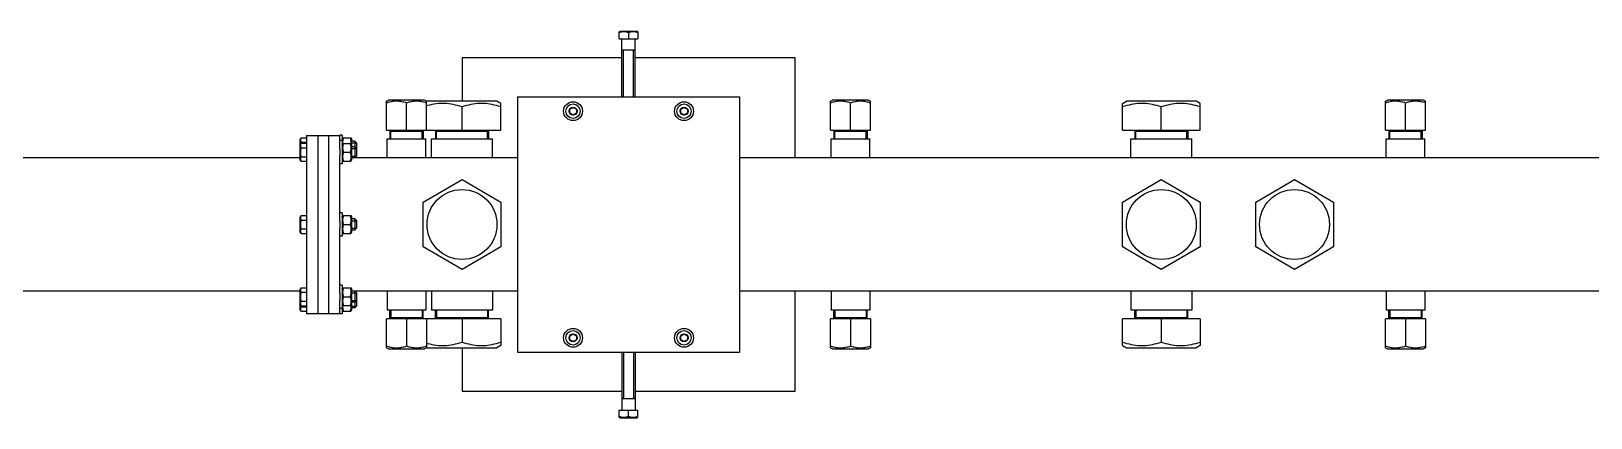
# Model space of a CAD drawing. Header units: millimetres. Extents: x 0 to 1189, y 0 to 841.
# Drawn here: x 140.5 to 281, y 466 to 500.8 of the extents above; entities that cross this region are included whole.
import ezdxf

# ---------------------------------------------------------------- set-up
doc = ezdxf.new("R2010")
doc.units = ezdxf.units.MM
doc.header["$LTSCALE"] = 65.395
doc.layers.get('0').update_dxf_attribs({"linetype": 'CONTINUOUS'})
doc.layers.add('ALL_AXIS', color=7, linetype='CONTINUOUS')
doc.layers.add('ALL_CHAMFER', color=7, linetype='CONTINUOUS')

msp = doc.modelspace()

# ---------------------------------------------------------------- linework, layer by layer
at = {"color": 7, "linetype": 'CONTINUOUS'}
for p, q in [((193.4681797, 500.1002227), (193.4681797, 500.7511293)), ((194.3181797, 500.675229), (194.3181797, 500.1002227)), ((195.1681797, 500.7511293), (195.1681797, 500.1002227)), ((193.4681797, 500.1002227), (195.1681797, 500.1002227)), ((194.9181797, 499.1002227), (193.7181797, 499.1002227)), ((179.3181797, 498.4002227), (179.3181797, 494.5002227)), ((193.7181797, 498.4002227), (179.3181797, 498.4002227)), ((209.3181797, 498.4002227), (194.9181797, 498.4002227)), ((209.3181797, 489.4002227), (209.3181797, 498.4002227)), ((184.3181797, 494.9002227), (184.3181797, 471.9002227)), ((184.3181797, 494.9002227), (204.3181797, 494.9002227)), ((204.3181797, 494.9002227), (204.3181797, 471.9002227)), ((189.0181797, 493.7734278), (189.3181797, 493.9466328)), ((189.0181797, 493.4270176), (189.0181797, 493.7734278)), ((189.3181797, 493.2538125), (189.0181797, 493.4270176)), ((189.3181797, 493.9466328), (189.6181797, 493.7734278)), ((189.6181797, 493.4270176), (189.3181797, 493.2538125)), ((189.6181797, 493.7734278), (189.6181797, 493.4270176)), ((199.0181797, 493.7734278), (199.3181797, 493.9466328)), ((199.0181797, 493.4270176), (199.0181797, 493.7734278)), ((199.3181797, 493.2538125), (199.0181797, 493.4270176)), ((199.3181797, 493.9466328), (199.6181797, 493.7734278)), ((199.6181797, 493.4270176), (199.3181797, 493.2538125)), ((199.6181797, 493.7734278), (199.6181797, 493.4270176)), ((172.5181797, 491.9002227), (182.8181797, 491.9002227)), ((175.8181797, 491.8002227), (172.8181797, 491.8002227)), ((181.7181797, 491.8002227), (176.9181797, 491.8002227)), ((212.5181797, 491.9002227), (216.1181797, 491.9002227)), ((215.8181797, 491.8002227), (212.8181797, 491.8002227)), ((238.8181797, 491.9002227), (245.8181797, 491.9002227)), ((244.7181797, 491.8002227), (239.9181797, 491.8002227)), ((262.5181797, 491.9002227), (266.1181797, 491.9002227)), ((265.8181797, 491.8002227), (262.8181797, 491.8002227)), ((164.8211157, 491.2085131), (164.7181797, 491.0302227)), ((164.8211157, 490.7085131), (164.7181797, 490.5302227)), ((164.8211157, 491.2085131), (165.3181797, 491.2085131)), ((164.8211157, 490.8043679), (165.3181797, 490.8043679)), ((164.8211157, 490.7085131), (165.3181797, 490.7085131)), ((165.3181797, 491.4002227), (165.3181797, 475.4002227)), ((165.3181797, 491.4002227), (168.3181797, 491.4002227)), ((166.3181797, 491.4002227), (166.3181797, 475.4002227)), ((167.3181797, 475.4002227), (167.3181797, 491.4002227)), ((168.3181797, 490.2200588), (168.3181797, 491.4002227)), ((168.5181797, 491.1202227), (168.5643677, 491.2002227)), ((168.5181797, 490.6202227), (168.5643677, 490.7002227)), ((168.5643677, 491.2002227), (169.3119916, 491.2002227)), ((168.5643677, 490.7002227), (169.3119916, 490.7002227)), ((168.5689768, 490.702102), (168.5691308, 490.7007759)), ((169.3119875, 491.2002299), (169.3581797, 491.1202227)), ((169.3119875, 490.7002299), (169.3581797, 490.6202227)), ((169.3581797, 491.1202171), (169.3581797, 489.1802282)), ((169.8181797, 490.7402227), (169.8181797, 489.5602227)), ((164.7181797, 489.4002227), (69.3181797, 489.4002227)), ((164.8211157, 489.0919323), (164.7181797, 489.2702227)), ((164.8211157, 490.3043679), (165.3181797, 490.3043679)), ((164.8211157, 489.4960775), (165.3181797, 489.4960775)), ((164.8211157, 489.0919323), (165.3181797, 489.0919323)), ((168.3181797, 483.7200588), (168.3181797, 489.5803865)), ((168.5181797, 489.1802227), (168.5643677, 489.1002227)), ((168.5643677, 489.1002227), (169.3119916, 489.1002227)), ((168.6358208, 489.9002227), (169.2405385, 489.9002227)), ((169.3119875, 489.1002155), (169.3581797, 489.1802227)), ((184.3181797, 489.4002227), (169.6581797, 489.4002227)), ((314.7181797, 489.4002227), (204.3181797, 489.4002227)), ((164.8211157, 484.2085131), (164.7181797, 484.0302227)), ((164.8211157, 484.2085131), (165.3181797, 484.2085131)), ((164.8211157, 483.8043679), (165.3181797, 483.8043679)), ((168.5181797, 484.1202227), (168.5643677, 484.2002227)), ((168.5643677, 484.2002227), (169.3119916, 484.2002227)), ((168.6358208, 483.4002227), (169.2405385, 483.4002227)), ((169.3119875, 484.2002299), (169.3581797, 484.1202227)), ((169.3581797, 484.1202171), (169.3581797, 482.6802282)), ((169.8181797, 483.7402227), (169.8181797, 483.0602227)), ((164.8211157, 482.5919323), (164.7181797, 482.7702227)), ((164.8211157, 482.9960775), (165.3181797, 482.9960775)), ((164.8211157, 482.5919323), (165.3181797, 482.5919323)), ((168.3181797, 477.2200588), (168.3181797, 483.0803865)), ((168.5181797, 482.6802227), (168.5643677, 482.6002227)), ((168.5643677, 482.6002227), (169.3119916, 482.6002227)), ((169.3119875, 482.6002155), (169.3581797, 482.6802227)), ((164.7181797, 477.4002227), (69.3181797, 477.4002227)), ((164.8211157, 477.7085131), (164.7181797, 477.5302227)), ((164.8211157, 477.7085131), (165.3181797, 477.7085131)), ((164.8211157, 477.3043679), (165.3181797, 477.3043679)), ((164.8211157, 476.4960775), (165.3181797, 476.4960775)), ((168.3181797, 475.4002227), (168.3181797, 476.5803865)), ((168.5181797, 477.6202227), (168.5643677, 477.7002227)), ((168.5643677, 477.7002227), (169.3119916, 477.7002227)), ((168.6358208, 476.9002227), (169.2405385, 476.9002227)), ((169.3119875, 477.7002299), (169.3581797, 477.6202227)), ((169.3581797, 477.6202171), (169.3581797, 475.6802282)), ((184.3181797, 477.4002227), (169.6581797, 477.4002227)), ((169.8181797, 477.2402227), (169.8181797, 476.0602227)), ((314.7181797, 477.4002227), (204.3181797, 477.4002227)), ((209.3181797, 468.4002227), (209.3181797, 477.4002227)), ((164.8211157, 476.0919323), (164.7181797, 476.2702227)), ((164.8211157, 475.5919323), (164.7181797, 475.7702227)), ((164.8211157, 476.0919323), (165.3181797, 476.0919323)), ((164.8211157, 475.9960775), (165.3181797, 475.9960775)), ((164.8211157, 475.5919323), (165.3181797, 475.5919323)), ((165.3181797, 475.4002227), (168.3181797, 475.4002227)), ((168.5181797, 476.1802227), (168.5643677, 476.1002227)), ((168.5181797, 475.6802227), (168.5643677, 475.6002227)), ((168.5643677, 476.1002227), (169.3119916, 476.1002227)), ((168.5643677, 475.6002227), (169.3119916, 475.6002227)), ((168.569134, 476.0996698), (168.5689631, 476.098197)), ((169.3119875, 476.1002155), (169.3581797, 476.1802227)), ((169.3119875, 475.6002155), (169.3581797, 475.6802227)), ((175.8181797, 475.0002227), (172.8181797, 475.0002227)), ((176.9181797, 475.0002227), (181.7181797, 475.0002227)), ((215.8181797, 475.0002227), (212.8181797, 475.0002227)), ((239.9181797, 475.0002227), (244.7181797, 475.0002227)), ((265.8181797, 475.0002227), (262.8181797, 475.0002227)), ((182.8181797, 474.9002227), (172.5181797, 474.9002227)), ((189.0181797, 473.3734278), (189.3181797, 473.5466328)), ((189.3181797, 473.5466328), (189.6181797, 473.3734278)), ((199.0181797, 473.3734278), (199.3181797, 473.5466328)), ((199.3181797, 473.5466328), (199.6181797, 473.3734278)), ((216.1181797, 474.9002227), (212.5181797, 474.9002227)), ((245.8181797, 474.9002227), (238.8181797, 474.9002227)), ((266.1181797, 474.9002227), (262.5181797, 474.9002227)), ((179.3181797, 472.3002227), (179.3181797, 468.4002227)), ((189.0181797, 473.0270176), (189.0181797, 473.3734278)), ((189.3181797, 472.8538125), (189.0181797, 473.0270176)), ((189.6181797, 473.0270176), (189.3181797, 472.8538125)), ((189.6181797, 473.3734278), (189.6181797, 473.0270176)), ((199.0181797, 473.0270176), (199.0181797, 473.3734278)), ((199.3181797, 472.8538125), (199.0181797, 473.0270176)), ((199.6181797, 473.0270176), (199.3181797, 472.8538125)), ((199.6181797, 473.3734278), (199.6181797, 473.0270176)), ((184.3181797, 471.9002227), (204.3181797, 471.9002227)), ((179.3181797, 468.4002227), (193.7181797, 468.4002227)), ((194.9181797, 468.4002227), (209.3181797, 468.4002227)), ((193.4681797, 466.049316), (193.4681797, 466.7002227)), ((193.4681797, 466.7002227), (195.1681797, 466.7002227)), ((194.9181797, 467.7002227), (193.7181797, 467.7002227)), ((194.3181797, 466.1252164), (194.3181797, 466.7002227)), ((195.1681797, 466.049316), (195.1681797, 466.7002227))]:
    msp.add_line(p, q, dxfattribs=at)
at = {"color": 2, "linetype": 'CONTINUOUS'}
for p, q in [((193.8781797, 494.9002227), (193.8781797, 499.1002227)), ((194.7581797, 494.9002227), (194.7581797, 499.1002227)), ((172.9181797, 491.1002227), (172.9181797, 491.8002227)), ((175.7181797, 491.1002227), (175.7181797, 491.8002227)), ((177.0181797, 491.1002227), (177.0181797, 491.8002227)), ((181.6181797, 491.1002227), (181.6181797, 491.8002227)), ((212.9181797, 491.1002227), (212.9181797, 491.8002227)), ((215.7181797, 491.1002227), (215.7181797, 491.8002227)), ((240.0181797, 491.1002227), (240.0181797, 491.8002227)), ((244.6181797, 491.1002227), (244.6181797, 491.8002227)), ((262.9181797, 491.1002227), (262.9181797, 491.8002227)), ((265.7181797, 491.1002227), (265.7181797, 491.8002227)), ((169.3581797, 490.7402227), (169.8181797, 490.7402227)), ((169.3581797, 490.2402227), (169.8181797, 490.2402227)), ((169.3581797, 489.5602227), (169.8181797, 489.5602227)), ((169.3581797, 483.7402227), (169.8181797, 483.7402227)), ((169.3581797, 483.0602227), (169.8181797, 483.0602227)), ((169.3581797, 477.2402227), (169.8181797, 477.2402227)), ((169.3581797, 476.5602227), (169.8181797, 476.5602227)), ((169.3581797, 476.0602227), (169.8181797, 476.0602227)), ((172.9181797, 475.7002227), (172.9181797, 475.0002227)), ((175.7181797, 475.7002227), (175.7181797, 475.0002227)), ((177.0181797, 475.7002227), (177.0181797, 475.0002227)), ((181.6181797, 475.7002227), (181.6181797, 475.0002227)), ((212.9181797, 475.7002227), (212.9181797, 475.0002227)), ((215.7181797, 475.7002227), (215.7181797, 475.0002227)), ((240.0181797, 475.7002227), (240.0181797, 475.0002227)), ((244.6181797, 475.7002227), (244.6181797, 475.0002227)), ((262.9181797, 475.7002227), (262.9181797, 475.0002227)), ((265.7181797, 475.7002227), (265.7181797, 475.0002227)), ((193.8781797, 471.9002227), (193.8781797, 467.7002227)), ((194.7581797, 471.9002227), (194.7581797, 467.7002227))]:
    msp.add_line(p, q, dxfattribs=at)
at = {"color": 7, "linetype": 'CONTINUOUS'}
for points in [[(194.3181797, 500.675229), (194.2548137, 500.6951677), (194.1926651, 500.7120879), (194.1319435, 500.7259924), (194.0720198, 500.7368725), (194.0123442, 500.7447517), (193.9528872, 500.7495362), (193.8934363, 500.7511294), (193.8339902, 500.749564), (193.7745569, 500.7448107), (193.7148961, 500.73696), (193.6549688, 500.7261082), (193.5941783, 500.7122094), (193.5318391, 500.6952479), (193.4681797, 500.675229)], [(195.1681797, 500.675229), (195.1048227, 500.695165), (195.0426834, 500.7120833), (194.9819834, 500.725986), (194.9220577, 500.7368666), (194.8623174, 500.7447541), (194.8027554, 500.7495433), (194.743162, 500.7511279), (194.6835571, 500.7495408), (194.6239581, 500.7447446), (194.5641632, 500.7368448), (194.5041449, 500.7259347), (194.4433985, 500.7120136), (194.3813458, 500.6951154), (194.3181797, 500.675229)], [(164.8211157, 491.2085131), (164.8065954, 491.1820544), (164.7939925, 491.1561031), (164.7833146, 491.1307405), (164.7745393, 491.1057224), (164.7676249, 491.0808415), (164.7626368, 491.0560687), (164.7596213, 491.0313013), (164.7585942, 491.0065526), (164.7596023, 490.9818084), (164.7625986, 490.9570484), (164.7675658, 490.932284), (164.7744611, 490.9074068), (164.783216, 490.8823912), (164.793891, 490.8570016), (164.806529, 490.8309633), (164.8211157, 490.8043679)], [(164.8211157, 490.7085131), (164.8065954, 490.6820544), (164.7939925, 490.6561031), (164.7833146, 490.6307405), (164.7745393, 490.6057224), (164.7676249, 490.5808415), (164.7626368, 490.5560687), (164.7596213, 490.5313013), (164.7585942, 490.5065526), (164.7596023, 490.4818084), (164.7625986, 490.4570484), (164.7675658, 490.432284), (164.7744611, 490.4074068), (164.783216, 490.3823912), (164.793891, 490.3570016), (164.806529, 490.3309633), (164.8211157, 490.3043679)], [(164.8211157, 490.8043679), (164.8046263, 490.7438053), (164.790663, 490.6845607), (164.7819791, 490.6407265)], [(168.6358208, 491.2002227), (168.6191736, 491.1476578), (168.6047446, 491.0961787), (168.5925493, 491.0459681), (168.5825412, 490.9964779), (168.5746517, 490.9472343), (168.5689631, 490.898197), (168.5655287, 490.8491566), (168.5643677, 490.8001458), (168.5655358, 490.7511369), (168.5689768, 490.702102)], [(168.6358208, 490.7002227), (168.6191736, 490.6476578), (168.6047446, 490.5961787), (168.5925493, 490.5459681), (168.5825412, 490.4964779), (168.5746517, 490.4472343), (168.5689631, 490.398197), (168.5655287, 490.3491566), (168.5643677, 490.3001458), (168.5655358, 490.2511369), (168.5689768, 490.202102), (168.574671, 490.1530723), (168.5825639, 490.1038429), (168.5925708, 490.0543794), (168.6047618, 490.0042011), (168.6191836, 489.952754), (168.6358208, 489.9002227)], [(169.2405385, 491.2002227), (169.2540107, 491.1581262), (169.2660632, 491.116777), (169.2766839, 491.0762725), (169.2859091, 491.0363208), (169.293782, 490.9966907), (169.3002698, 490.9572976), (169.3053652, 490.9179846), (169.3090352, 490.8787378), (169.3112458, 490.839486), (169.3119916, 490.8002439), (169.3112475, 490.7610049), (169.3090392, 490.7217611), (169.3070694, 490.7006827)], [(169.2405385, 490.7002227), (169.2540107, 490.6581262), (169.2660632, 490.616777), (169.2766839, 490.5762725), (169.2859091, 490.5363208), (169.293782, 490.4966907), (169.3002698, 490.4572976), (169.3053652, 490.4179846), (169.3090352, 490.3787378), (169.3112458, 490.339486), (169.3119916, 490.3002439), (169.3112475, 490.2610049), (169.3090392, 490.2217611), (169.3053727, 490.1825269), (169.3002818, 490.1432288), (169.2937992, 490.1038497), (169.2859327, 490.0642346), (169.2767191, 490.0243114), (169.2661034, 489.9838136), (169.2540379, 489.9424144), (169.2405385, 489.9002227)], [(164.8211157, 489.4960775), (164.8065467, 489.4695174), (164.7939197, 489.443507), (164.7832483, 489.4181383), (164.7744916, 489.3931354), (164.7675898, 489.3682607), (164.762614, 489.3434925), (164.7596097, 489.3187263), (164.7585942, 489.2939734), (164.7596156, 489.2692147), (164.7626271, 489.2444363), (164.767613, 489.2196529), (164.7745279, 489.1947593), (164.7833092, 489.1697206), (164.7939933, 489.1443406), (164.8065974, 489.1183852), (164.8211157, 489.0919323)], [(164.8211157, 490.3043679), (164.8046263, 490.2438053), (164.790663, 490.1845607), (164.7792356, 490.1268785), (164.7703148, 490.0700256), (164.7638436, 490.0133451), (164.7599146, 489.9568531), (164.7586103, 489.9003409), (164.7599037, 489.8438263), (164.7638221, 489.7873298), (164.7702857, 489.7306338), (164.7792046, 489.6737431), (164.7906358, 489.6160099), (164.8046096, 489.5567072), (164.8211157, 489.4960775)], [(168.6358208, 489.9002227), (168.6191736, 489.8476578), (168.6047446, 489.7961787), (168.5925493, 489.7459681), (168.5825412, 489.6964779), (168.5746517, 489.6472343), (168.5689631, 489.598197), (168.5655287, 489.5491566), (168.5643677, 489.5001458), (168.5655358, 489.4511369), (168.5689768, 489.402102), (168.574671, 489.3530723), (168.5825639, 489.3038429), (168.5925708, 489.2543794), (168.6047618, 489.2042011), (168.6191836, 489.152754), (168.6358208, 489.1002227)], [(169.2405385, 489.9002227), (169.2554423, 489.8534309), (169.2685871, 489.8075557), (169.2799567, 489.7627361), (169.2895997, 489.7185546), (169.2975785, 489.6746618), (169.303836, 489.6309926), (169.3083479, 489.5873633), (169.3110798, 489.5437791), (169.3119838, 489.5001783), (169.3110761, 489.456578), (169.3083406, 489.4129948), (169.3038256, 489.3693686), (169.2975658, 489.3257061), (169.2895864, 489.281824), (169.279945, 489.2376591), (169.2685785, 489.1928579), (169.2554375, 489.146999), (169.2405385, 489.1002227)], [(164.8211157, 484.2085131), (164.8065954, 484.1820544), (164.7939925, 484.1561031), (164.7833146, 484.1307405), (164.7745393, 484.1057224), (164.7676249, 484.0808415), (164.7626368, 484.0560687), (164.7596213, 484.0313013), (164.7585942, 484.0065526), (164.7596023, 483.9818084), (164.7625986, 483.9570484), (164.7675658, 483.932284), (164.7744611, 483.9074068), (164.783216, 483.8823912), (164.793891, 483.8570016), (164.806529, 483.8309633), (164.8211157, 483.8043679)], [(164.8211157, 483.8043679), (164.8046263, 483.7438053), (164.790663, 483.6845607), (164.7792356, 483.6268785), (164.7703148, 483.5700256), (164.7638436, 483.5133451), (164.7599146, 483.4568531), (164.7586103, 483.4003409), (164.7599037, 483.3438263), (164.7638221, 483.2873298), (164.7702857, 483.2306338), (164.7792046, 483.1737431), (164.7906358, 483.1160099), (164.8046096, 483.0567072), (164.8211157, 482.9960775)], [(168.6358208, 484.2002227), (168.6191736, 484.1476578), (168.6047446, 484.0961787), (168.5925493, 484.0459681), (168.5825412, 483.9964779), (168.5746517, 483.9472343), (168.5689631, 483.898197), (168.5655287, 483.8491566), (168.5643677, 483.8001458), (168.5655358, 483.7511369), (168.5689768, 483.702102), (168.574671, 483.6530723), (168.5825639, 483.6038429), (168.5925708, 483.5543794), (168.6047618, 483.5042011), (168.6191836, 483.452754), (168.6358208, 483.4002227)], [(168.6358208, 483.4002227), (168.6191736, 483.3476578), (168.6047446, 483.2961787), (168.5925493, 483.2459681), (168.5825412, 483.1964779), (168.5746517, 483.1472343), (168.5689631, 483.098197), (168.5655287, 483.0491566), (168.5643677, 483.0001458), (168.5655358, 482.9511369), (168.5689768, 482.902102), (168.574671, 482.8530723), (168.5825639, 482.8038429), (168.5925708, 482.7543794), (168.6047618, 482.7042011), (168.6191836, 482.652754), (168.6358208, 482.6002227)], [(169.2405385, 484.2002227), (169.2540107, 484.1581262), (169.2660632, 484.116777), (169.2766839, 484.0762725), (169.2859091, 484.0363208), (169.293782, 483.9966907), (169.3002698, 483.9572976), (169.3053652, 483.9179846), (169.3090352, 483.8787378), (169.3112458, 483.839486), (169.3119916, 483.8002439), (169.3112475, 483.7610049), (169.3090392, 483.7217611), (169.3053727, 483.6825269), (169.3002818, 483.6432288), (169.2937992, 483.6038497), (169.2859327, 483.5642346), (169.2767191, 483.5243114), (169.2661034, 483.4838136), (169.2540379, 483.4424144), (169.2405385, 483.4002227)], [(169.2405385, 483.4002227), (169.2554423, 483.3534309), (169.2685871, 483.3075557), (169.2799567, 483.2627361), (169.2895997, 483.2185546), (169.2975785, 483.1746618), (169.303836, 483.1309926), (169.3083479, 483.0873633), (169.3110798, 483.0437791), (169.3119838, 483.0001783), (169.3110761, 482.956578), (169.3083406, 482.9129948), (169.3038256, 482.8693686), (169.2975658, 482.8257061), (169.2895864, 482.781824), (169.279945, 482.7376591), (169.2685785, 482.6928579), (169.2554375, 482.646999), (169.2405385, 482.6002227)], [(164.8211157, 482.9960775), (164.8065467, 482.9695174), (164.7939197, 482.943507), (164.7832483, 482.9181383), (164.7744916, 482.8931354), (164.7675898, 482.8682607), (164.762614, 482.8434925), (164.7596097, 482.8187263), (164.7585942, 482.7939734), (164.7596156, 482.7692147), (164.7626271, 482.7444363), (164.767613, 482.7196529), (164.7745279, 482.6947593), (164.7833092, 482.6697206), (164.7939933, 482.6443406), (164.8065974, 482.6183852), (164.8211157, 482.5919323)], [(164.8211157, 477.7085131), (164.8065954, 477.6820544), (164.7939925, 477.6561031), (164.7833146, 477.6307405), (164.7745393, 477.6057224), (164.7676249, 477.5808415), (164.7626368, 477.5560687), (164.7596213, 477.5313013), (164.7585942, 477.5065526), (164.7596023, 477.4818084), (164.7625986, 477.4570484), (164.7675658, 477.432284), (164.7744611, 477.4074068), (164.783216, 477.3823912), (164.793891, 477.3570016), (164.806529, 477.3309633), (164.8211157, 477.3043679)], [(164.8211157, 476.4960775), (164.8065467, 476.4695174), (164.7939197, 476.443507), (164.7832483, 476.4181383), (164.7744916, 476.3931354), (164.7675898, 476.3682607), (164.762614, 476.3434925), (164.7596097, 476.3187263), (164.7585942, 476.2939734), (164.7596156, 476.2692147), (164.7626271, 476.2444363), (164.767613, 476.2196529), (164.7745279, 476.1947593), (164.7833092, 476.1697206), (164.7939933, 476.1443406), (164.8065974, 476.1183852), (164.8211157, 476.0919323)], [(164.8211157, 477.3043679), (164.8046263, 477.2438053), (164.790663, 477.1845607), (164.7792356, 477.1268785), (164.7703148, 477.0700256), (164.7638436, 477.0133451), (164.7599146, 476.9568531), (164.7586103, 476.9003409), (164.7599037, 476.8438263), (164.7638221, 476.7873298), (164.7702857, 476.7306338), (164.7792046, 476.6737431), (164.7906358, 476.6160099), (164.8046096, 476.5567072), (164.8211157, 476.4960775)], [(168.6358208, 477.7002227), (168.6191736, 477.6476578), (168.6047446, 477.5961787), (168.5925493, 477.5459681), (168.5825412, 477.4964779), (168.5746517, 477.4472343), (168.5689631, 477.398197), (168.5655287, 477.3491566), (168.5643677, 477.3001458), (168.5655358, 477.2511369), (168.5689768, 477.202102), (168.574671, 477.1530723), (168.5825639, 477.1038429), (168.5925708, 477.0543794), (168.6047618, 477.0042011), (168.6191836, 476.952754), (168.6358208, 476.9002227)], [(168.6358208, 476.9002227), (168.6191736, 476.8476578), (168.6047446, 476.7961787), (168.5925493, 476.7459681), (168.5825412, 476.6964779), (168.5746517, 476.6472343), (168.5689631, 476.598197), (168.5655287, 476.5491566), (168.5643677, 476.5001458), (168.5655358, 476.4511369), (168.5689768, 476.402102), (168.574671, 476.3530723), (168.5825639, 476.3038429), (168.5925708, 476.2543794), (168.6047618, 476.2042011), (168.6191836, 476.152754), (168.6358208, 476.1002227)], [(169.2405385, 477.7002227), (169.2540107, 477.6581262), (169.2660632, 477.616777), (169.2766839, 477.5762725), (169.2859091, 477.5363208), (169.293782, 477.4966907), (169.3002698, 477.4572976), (169.3053652, 477.4179846), (169.3090352, 477.3787378), (169.3112458, 477.339486), (169.3119916, 477.3002439), (169.3112475, 477.2610049), (169.3090392, 477.2217611), (169.3053727, 477.1825269), (169.3002818, 477.1432288), (169.2937992, 477.1038497), (169.2859327, 477.0642346), (169.2767191, 477.0243114), (169.2661034, 476.9838136), (169.2540379, 476.9424144), (169.2405385, 476.9002227)], [(169.2405385, 476.9002227), (169.2554423, 476.8534309), (169.2685871, 476.8075557), (169.2799567, 476.7627361), (169.2895997, 476.7185546), (169.2975785, 476.6746618), (169.303836, 476.6309926), (169.3083479, 476.5873633), (169.3110798, 476.5437791), (169.3119838, 476.5001783), (169.3110761, 476.456578), (169.3083406, 476.4129948), (169.3038256, 476.3693686), (169.2975658, 476.3257061), (169.2895864, 476.281824), (169.279945, 476.2376591), (169.2685785, 476.1928579), (169.2554375, 476.146999), (169.2405385, 476.1002227)], [(164.8211157, 475.9960775), (164.8065467, 475.9695174), (164.7939197, 475.943507), (164.7832483, 475.9181383), (164.7744916, 475.8931354), (164.7675898, 475.8682607), (164.762614, 475.8434925), (164.7596097, 475.8187263), (164.7585942, 475.7939734), (164.7596156, 475.7692147), (164.7626271, 475.7444363), (164.767613, 475.7196529), (164.7745279, 475.6947593), (164.7833092, 475.6697206), (164.7939933, 475.6443406), (164.8065974, 475.6183852), (164.8211157, 475.5919323)], [(164.7819827, 476.1597126), (164.7906358, 476.1160099), (164.8046096, 476.0567072), (164.8211157, 475.9960775)], [(168.5689631, 476.098197), (168.5655287, 476.0491566), (168.5643677, 476.0001458), (168.5655358, 475.9511369), (168.5689768, 475.902102), (168.574671, 475.8530723), (168.5825639, 475.8038429), (168.5925708, 475.7543794), (168.6047618, 475.7042011), (168.6191836, 475.652754), (168.6358208, 475.6002227)], [(169.3070714, 476.0997071), (169.3083479, 476.0873633), (169.3110798, 476.0437791), (169.3119838, 476.0001783), (169.3110761, 475.956578), (169.3083406, 475.9129948), (169.3038256, 475.8693686), (169.2975658, 475.8257061), (169.2895864, 475.781824), (169.279945, 475.7376591), (169.2685785, 475.6928579), (169.2554375, 475.646999), (169.2405385, 475.6002227)], [(193.4681797, 466.1252164), (193.5315366, 466.1052803), (193.593676, 466.088362), (193.6543759, 466.0744593), (193.7143017, 466.0635788), (193.774042, 466.0556913), (193.8336039, 466.050902), (193.8931973, 466.0493175), (193.9528022, 466.0509045), (194.0124013, 466.0557008), (194.0721961, 466.0636006), (194.1322144, 466.0745107), (194.1929609, 466.0884318), (194.2550135, 466.1053299), (194.3181797, 466.1252164)], [(194.3181797, 466.1252164), (194.3815456, 466.1052776), (194.4436943, 466.0883574), (194.5044158, 466.0744529), (194.5643396, 466.0635728), (194.6240151, 466.0556937), (194.6834721, 466.0509091), (194.742923, 466.049316), (194.8023691, 466.0508813), (194.8618024, 466.0556347), (194.9214632, 466.0634854), (194.9813906, 466.0743371), (195.042181, 466.0882359), (195.1045202, 466.1051974), (195.1681797, 466.1252164)]]:
    msp.add_lwpolyline(points, dxfattribs=at)
for centre in [(189.3181797, 493.6002227), (199.3181797, 493.6002227), (189.3181797, 473.2002227), (199.3181797, 473.2002227)]:
    msp.add_circle(centre, 0.36, dxfattribs=at)
at = {"layer": 'ALL_AXIS', "color": 7, "linetype": 'CONTINUOUS'}
for p, q in [((193.4654135, 500.7495509), (193.5531797, 500.8002227)), ((193.5531797, 500.8002227), (195.0831797, 500.8002227)), ((195.1709458, 500.7495509), (195.0831797, 500.8002227)), ((193.7181797, 494.9002227), (193.7181797, 500.1002227)), ((194.9181797, 494.9002227), (194.9181797, 500.1002227)), ((172.5181797, 494.4962996), (172.6981797, 494.6002227)), ((175.9381797, 494.6002227), (172.6981797, 494.6002227)), ((176.1181797, 494.4962996), (175.9381797, 494.6002227)), ((212.5181797, 494.4962996), (212.6981797, 494.6002227)), ((215.9381797, 494.6002227), (212.6981797, 494.6002227)), ((216.1181797, 494.4962996), (215.9381797, 494.6002227)), ((262.5181797, 494.4962996), (262.6981797, 494.6002227)), ((265.9381797, 494.6002227), (262.6981797, 494.6002227)), ((266.1181797, 494.4962996), (265.9381797, 494.6002227)), ((172.5181797, 491.9002227), (172.5181797, 494.4962996)), ((174.3181797, 491.9002227), (174.3181797, 494.3355301)), ((176.1181797, 494.4713552), (176.1681797, 494.5002227)), ((176.1181797, 491.9002227), (176.1181797, 494.4962996)), ((182.4681797, 494.5002227), (176.1681797, 494.5002227)), ((179.3181797, 491.9002227), (179.3181797, 493.9855427)), ((182.8181797, 494.2981501), (182.4681797, 494.5002227)), ((182.8181797, 491.9002227), (182.8181797, 494.2981501)), ((212.5181797, 491.9002227), (212.5181797, 494.4962996)), ((214.3181797, 491.9002227), (214.3181797, 494.3355301)), ((216.1181797, 491.9002227), (216.1181797, 494.4962996)), ((238.8181797, 494.2981501), (239.1681797, 494.5002227)), ((238.8181797, 491.9002227), (238.8181797, 494.2981501)), ((245.4681797, 494.5002227), (239.1681797, 494.5002227)), ((242.3181797, 491.9002227), (242.3181797, 493.9855427)), ((245.8181797, 494.2981501), (245.4681797, 494.5002227)), ((245.8181797, 491.9002227), (245.8181797, 494.2981501)), ((262.5181797, 491.9002227), (262.5181797, 494.4962996)), ((264.3181797, 491.9002227), (264.3181797, 494.3355301)), ((266.1181797, 491.9002227), (266.1181797, 494.4962996)), ((172.8181797, 491.8002227), (172.8181797, 491.1002227)), ((172.8181797, 491.8002227), (175.8181797, 491.8002227)), ((172.9181797, 491.8002227), (172.9181797, 491.9002227)), ((175.7181797, 491.8002227), (175.7181797, 491.9002227)), ((175.8181797, 491.8002227), (175.8181797, 491.1002227)), ((176.9181797, 491.8002227), (176.9181797, 491.1002227)), ((176.9181797, 491.8002227), (181.7181797, 491.8002227)), ((177.0181797, 491.8002227), (177.0181797, 491.9002227)), ((181.6181797, 491.8002227), (181.6181797, 491.9002227)), ((181.7181797, 491.8002227), (181.7181797, 491.1002227)), ((212.8181797, 491.8002227), (212.8181797, 491.1002227)), ((212.8181797, 491.8002227), (215.8181797, 491.8002227)), ((212.9181797, 491.8002227), (212.9181797, 491.9002227)), ((215.7181797, 491.8002227), (215.7181797, 491.9002227)), ((215.8181797, 491.8002227), (215.8181797, 491.1002227)), ((239.9181797, 491.8002227), (239.9181797, 491.1002227)), ((239.9181797, 491.8002227), (244.7181797, 491.8002227)), ((240.0181797, 491.8002227), (240.0181797, 491.9002227)), ((244.6181797, 491.8002227), (244.6181797, 491.9002227)), ((244.7181797, 491.8002227), (244.7181797, 491.1002227)), ((262.8181797, 491.8002227), (262.8181797, 491.1002227)), ((262.8181797, 491.8002227), (265.8181797, 491.8002227)), ((262.9181797, 491.8002227), (262.9181797, 491.9002227)), ((265.7181797, 491.8002227), (265.7181797, 491.9002227)), ((265.8181797, 491.8002227), (265.8181797, 491.1002227)), ((164.8211157, 491.2085131), (164.7181797, 491.0302227)), ((164.7181797, 491.0302227), (164.7181797, 489.2702227)), ((164.8211157, 490.7085131), (164.7181797, 490.5302227)), ((168.3181797, 491.4502227), (168.3181797, 491.4002227)), ((168.5181797, 491.4502227), (168.3181797, 491.4502227)), ((168.5181797, 490.9502227), (168.3181797, 490.9502227)), ((168.5181797, 491.4502227), (168.5181797, 488.8502227)), ((168.5181797, 491.1202227), (168.5643677, 491.2002227)), ((168.5181797, 490.6202227), (168.5643677, 490.7002227)), ((169.6581797, 490.9002227), (169.3581797, 490.9002227)), ((169.6581797, 490.4002227), (169.3581797, 490.4002227)), ((172.5681797, 489.4002227), (172.5681797, 491.1002227)), ((172.5681797, 491.1002227), (176.0681797, 491.1002227)), ((176.0681797, 489.4002227), (176.0681797, 491.1002227)), ((176.5681797, 489.4002227), (176.5681797, 491.1002227)), ((176.5681797, 491.1002227), (182.0681797, 491.1002227)), ((182.0681797, 489.4002227), (182.0681797, 491.1002227)), ((212.5681797, 489.4002227), (212.5681797, 491.1002227)), ((212.5681797, 491.1002227), (216.0681797, 491.1002227)), ((216.0681797, 489.4002227), (216.0681797, 491.1002227)), ((239.5681797, 489.4002227), (239.5681797, 491.1002227)), ((239.5681797, 491.1002227), (245.0681797, 491.1002227)), ((245.0681797, 489.4002227), (245.0681797, 491.1002227)), ((262.5681797, 489.4002227), (262.5681797, 491.1002227)), ((262.5681797, 491.1002227), (266.0681797, 491.1002227)), ((266.0681797, 489.4002227), (266.0681797, 491.1002227)), ((164.8211157, 489.0919323), (164.7181797, 489.2702227)), ((168.3181797, 490.2200588), (168.3181797, 489.5803865)), ((168.5181797, 489.1802227), (168.5643677, 489.1002227)), ((169.6581797, 489.4002227), (169.3581797, 489.4002227)), ((168.5181797, 488.8502227), (168.3181797, 488.8502227)), ((175.8181797, 485.4209486), (179.3181797, 487.4416746)), ((179.3181797, 487.4416746), (182.8181797, 485.4209486)), ((238.8181797, 485.4209486), (242.3181797, 487.4416746)), ((242.3181797, 487.4416746), (245.8181797, 485.4209486)), ((250.8181797, 485.4209486), (254.3181797, 487.4416746)), ((254.3181797, 487.4416746), (257.8181797, 485.4209486)), ((175.8181797, 481.3794967), (175.8181797, 485.4209486)), ((182.8181797, 485.4209486), (182.8181797, 481.3794967)), ((238.8181797, 481.3794967), (238.8181797, 485.4209486)), ((245.8181797, 485.4209486), (245.8181797, 481.3794967)), ((250.8181797, 481.3794967), (250.8181797, 485.4209486)), ((257.8181797, 485.4209486), (257.8181797, 481.3794967)), ((164.8211157, 484.2085131), (164.7181797, 484.0302227)), ((164.7181797, 484.0302227), (164.7181797, 482.7702227)), ((168.5181797, 484.4502227), (168.3181797, 484.4502227)), ((168.3181797, 483.7200588), (168.3181797, 483.0803865)), ((168.5181797, 484.4502227), (168.5181797, 482.3502227)), ((168.5181797, 484.1202227), (168.5643677, 484.2002227)), ((169.6581797, 483.9002227), (169.3581797, 483.9002227)), ((164.8211157, 482.5919323), (164.7181797, 482.7702227)), ((168.5181797, 482.3502227), (168.3181797, 482.3502227)), ((168.5181797, 482.6802227), (168.5643677, 482.6002227)), ((169.6581797, 482.9002227), (169.3581797, 482.9002227)), ((179.3181797, 479.3587708), (175.8181797, 481.3794967)), ((182.8181797, 481.3794967), (179.3181797, 479.3587708)), ((242.3181797, 479.3587708), (238.8181797, 481.3794967)), ((245.8181797, 481.3794967), (242.3181797, 479.3587708)), ((254.3181797, 479.3587708), (250.8181797, 481.3794967)), ((257.8181797, 481.3794967), (254.3181797, 479.3587708)), ((168.5181797, 477.9502227), (168.3181797, 477.9502227)), ((168.5181797, 477.9502227), (168.5181797, 475.3502227)), ((164.8211157, 477.7085131), (164.7181797, 477.5302227)), ((164.7181797, 477.5302227), (164.7181797, 475.7702227)), ((168.3181797, 477.2200588), (168.3181797, 476.5803865)), ((168.5181797, 477.6202227), (168.5643677, 477.7002227)), ((169.6581797, 477.4002227), (169.3581797, 477.4002227)), ((169.6581797, 476.4002227), (169.3581797, 476.4002227)), ((172.5681797, 477.4002227), (172.5681797, 475.7002227)), ((176.0681797, 477.4002227), (176.0681797, 475.7002227)), ((176.5681797, 477.4002227), (176.5681797, 475.7002227)), ((182.0681797, 477.4002227), (182.0681797, 475.7002227)), ((212.5681797, 477.4002227), (212.5681797, 475.7002227)), ((216.0681797, 477.4002227), (216.0681797, 475.7002227)), ((239.5681797, 477.4002227), (239.5681797, 475.7002227)), ((245.0681797, 477.4002227), (245.0681797, 475.7002227)), ((262.5681797, 477.4002227), (262.5681797, 475.7002227)), ((266.0681797, 477.4002227), (266.0681797, 475.7002227)), ((164.8211157, 476.0919323), (164.7181797, 476.2702227)), ((164.8211157, 475.5919323), (164.7181797, 475.7702227)), ((168.5181797, 475.8502227), (168.3181797, 475.8502227)), ((168.3181797, 475.4002227), (168.3181797, 475.3502227)), ((168.5181797, 475.3502227), (168.3181797, 475.3502227)), ((168.5181797, 476.1802227), (168.5643677, 476.1002227)), ((168.5181797, 475.6802227), (168.5643677, 475.6002227)), ((169.6581797, 475.9002227), (169.3581797, 475.9002227)), ((176.0681797, 475.7002227), (172.5681797, 475.7002227)), ((172.8181797, 475.0002227), (172.8181797, 475.7002227)), ((175.8181797, 475.0002227), (172.8181797, 475.0002227)), ((172.9181797, 475.0002227), (172.9181797, 474.9002227)), ((175.7181797, 475.0002227), (175.7181797, 474.9002227)), ((175.8181797, 475.0002227), (175.8181797, 475.7002227)), ((182.0681797, 475.7002227), (176.5681797, 475.7002227)), ((176.9181797, 475.0002227), (176.9181797, 475.7002227)), ((181.7181797, 475.0002227), (176.9181797, 475.0002227)), ((177.0181797, 475.0002227), (177.0181797, 474.9002227)), ((181.6181797, 475.0002227), (181.6181797, 474.9002227)), ((181.7181797, 475.0002227), (181.7181797, 475.7002227)), ((216.0681797, 475.7002227), (212.5681797, 475.7002227)), ((212.8181797, 475.0002227), (212.8181797, 475.7002227)), ((215.8181797, 475.0002227), (212.8181797, 475.0002227)), ((212.9181797, 475.0002227), (212.9181797, 474.9002227)), ((215.7181797, 475.0002227), (215.7181797, 474.9002227)), ((215.8181797, 475.0002227), (215.8181797, 475.7002227)), ((245.0681797, 475.7002227), (239.5681797, 475.7002227)), ((239.9181797, 475.0002227), (239.9181797, 475.7002227)), ((244.7181797, 475.0002227), (239.9181797, 475.0002227)), ((240.0181797, 475.0002227), (240.0181797, 474.9002227)), ((244.6181797, 475.0002227), (244.6181797, 474.9002227)), ((244.7181797, 475.0002227), (244.7181797, 475.7002227)), ((266.0681797, 475.7002227), (262.5681797, 475.7002227)), ((262.8181797, 475.0002227), (262.8181797, 475.7002227)), ((265.8181797, 475.0002227), (262.8181797, 475.0002227)), ((262.9181797, 475.0002227), (262.9181797, 474.9002227)), ((265.7181797, 475.0002227), (265.7181797, 474.9002227)), ((265.8181797, 475.0002227), (265.8181797, 475.7002227)), ((172.5181797, 472.3041457), (172.5181797, 474.9002227)), ((174.3181797, 474.9002227), (174.3181797, 472.4649152)), ((176.1181797, 474.9002227), (176.1181797, 472.3041457)), ((179.3181797, 474.9002227), (179.3181797, 472.8149027)), ((182.8181797, 474.9002227), (182.8181797, 472.5022953)), ((212.5181797, 472.3041457), (212.5181797, 474.9002227)), ((214.3181797, 474.9002227), (214.3181797, 472.4649152)), ((216.1181797, 474.9002227), (216.1181797, 472.3041457)), ((238.8181797, 472.5022953), (238.8181797, 474.9002227)), ((242.3181797, 474.9002227), (242.3181797, 472.8149027)), ((245.8181797, 474.9002227), (245.8181797, 472.5022953)), ((262.5181797, 472.3041457), (262.5181797, 474.9002227)), ((264.3181797, 474.9002227), (264.3181797, 472.4649152)), ((266.1181797, 474.9002227), (266.1181797, 472.3041457)), ((172.5181797, 472.3041457), (172.6981797, 472.2002227)), ((172.6981797, 472.2002227), (175.9381797, 472.2002227)), ((176.1181797, 472.3041457), (175.9381797, 472.2002227)), ((176.1181797, 472.3290902), (176.1681797, 472.3002227)), ((176.1681797, 472.3002227), (182.4681797, 472.3002227)), ((182.8181797, 472.5022953), (182.4681797, 472.3002227)), ((212.5181797, 472.3041457), (212.6981797, 472.2002227)), ((212.6981797, 472.2002227), (215.9381797, 472.2002227)), ((216.1181797, 472.3041457), (215.9381797, 472.2002227)), ((238.8181797, 472.5022953), (239.1681797, 472.3002227)), ((239.1681797, 472.3002227), (245.4681797, 472.3002227)), ((245.8181797, 472.5022953), (245.4681797, 472.3002227)), ((262.5181797, 472.3041457), (262.6981797, 472.2002227)), ((262.6981797, 472.2002227), (265.9381797, 472.2002227)), ((266.1181797, 472.3041457), (265.9381797, 472.2002227)), ((193.7181797, 471.9002227), (193.7181797, 466.7002227)), ((194.9181797, 471.9002227), (194.9181797, 466.7002227)), ((193.4654135, 466.0508945), (193.5531797, 466.0002227)), ((193.5531797, 466.0002227), (195.0831797, 466.0002227)), ((195.1709458, 466.0508945), (195.0831797, 466.0002227))]:
    msp.add_line(p, q, dxfattribs=at)
for points in [[(174.3181797, 494.3355301), (174.2131239, 494.3689995), (174.1100389, 494.3985421), (174.009217, 494.4241287), (173.9097813, 494.4458467), (173.811009, 494.4638145), (173.7127301, 494.4779102), (173.6145284, 494.4880775), (173.5164203, 494.4942379), (173.4182701, 494.4962819), (173.3201179, 494.4942454), (173.2220039, 494.488092), (173.1237919, 494.4779303), (173.0254996, 494.463839), (172.9267046, 494.4458721), (172.8272242, 494.4241473), (172.7263574, 494.3985521), (172.6232474, 494.3690038), (172.5181797, 494.3355301)], [(176.1181797, 494.3355301), (176.0131239, 494.3689995), (175.9100389, 494.3985421), (175.809217, 494.4241287), (175.7097813, 494.4458467), (175.611009, 494.4638145), (175.5127301, 494.4779102), (175.4145284, 494.4880775), (175.3164203, 494.4942379), (175.2182701, 494.4962819), (175.1201179, 494.4942454), (175.0220039, 494.488092), (174.9237919, 494.4779303), (174.8254996, 494.463839), (174.7267046, 494.4458721), (174.6272242, 494.4241473), (174.5263574, 494.3985521), (174.4232474, 494.3690038), (174.3181797, 494.3355301)], [(179.3181797, 493.9855427), (179.1139112, 494.0506202), (178.9134717, 494.1080631), (178.717429, 494.1578152), (178.5240799, 494.2000456), (178.3320205, 494.2349836), (178.1409205, 494.2623923), (177.9499712, 494.2821625), (177.7592041, 494.2941412), (177.5683551, 494.2981155), (177.3775021, 494.2941557), (177.1867235, 494.2821904), (176.9957538, 494.2624313), (176.8046272, 494.2350309), (176.6125235, 494.2000945), (176.4190874, 494.157851), (176.2229579, 494.1080821), (176.1181797, 494.0780558)], [(182.8181797, 493.9855427), (182.6139112, 494.0506202), (182.4134717, 494.1080631), (182.217429, 494.1578152), (182.0240799, 494.2000456), (181.8320205, 494.2349836), (181.6409205, 494.2623923), (181.4499712, 494.2821625), (181.2592041, 494.2941412), (181.0683551, 494.2981155), (180.8775021, 494.2941557), (180.6867235, 494.2821904), (180.4957538, 494.2624313), (180.3046272, 494.2350309), (180.1125235, 494.2000945), (179.9190874, 494.157851), (179.7229579, 494.1080821), (179.5224704, 494.0506283), (179.3181797, 493.9855427)], [(214.3181797, 494.3355301), (214.2131239, 494.3689995), (214.1100389, 494.3985421), (214.009217, 494.4241287), (213.9097813, 494.4458467), (213.811009, 494.4638145), (213.7127301, 494.4779102), (213.6145284, 494.4880775), (213.5164203, 494.4942379), (213.4182701, 494.4962819), (213.3201179, 494.4942454), (213.2220039, 494.488092), (213.1237919, 494.4779303), (213.0254996, 494.463839), (212.9267046, 494.4458721), (212.8272242, 494.4241473), (212.7263574, 494.3985521), (212.6232474, 494.3690038), (212.5181797, 494.3355301)], [(216.1181797, 494.3355301), (216.0131239, 494.3689995), (215.9100389, 494.3985421), (215.809217, 494.4241287), (215.7097813, 494.4458467), (215.611009, 494.4638145), (215.5127301, 494.4779102), (215.4145284, 494.4880775), (215.3164203, 494.4942379), (215.2182701, 494.4962819), (215.1201179, 494.4942454), (215.0220039, 494.488092), (214.9237919, 494.4779303), (214.8254996, 494.463839), (214.7267046, 494.4458721), (214.6272242, 494.4241473), (214.5263574, 494.3985521), (214.4232474, 494.3690038), (214.3181797, 494.3355301)], [(242.3181797, 493.9855427), (242.1139112, 494.0506202), (241.9134717, 494.1080631), (241.717429, 494.1578152), (241.5240799, 494.2000456), (241.3320205, 494.2349836), (241.1409205, 494.2623923), (240.9499712, 494.2821625), (240.7592041, 494.2941412), (240.5683551, 494.2981155), (240.3775021, 494.2941557), (240.1867235, 494.2821904), (239.9957538, 494.2624313), (239.8046272, 494.2350309), (239.6125235, 494.2000945), (239.4190874, 494.157851), (239.2229579, 494.1080821), (239.0224704, 494.0506283), (238.8181797, 493.9855427)], [(245.8181797, 493.9855427), (245.6139112, 494.0506202), (245.4134717, 494.1080631), (245.217429, 494.1578152), (245.0240799, 494.2000456), (244.8320205, 494.2349836), (244.6409205, 494.2623923), (244.4499712, 494.2821625), (244.2592041, 494.2941412), (244.0683551, 494.2981155), (243.8775021, 494.2941557), (243.6867235, 494.2821904), (243.4957538, 494.2624313), (243.3046272, 494.2350309), (243.1125235, 494.2000945), (242.9190874, 494.157851), (242.7229579, 494.1080821), (242.5224704, 494.0506283), (242.3181797, 493.9855427)], [(264.3181797, 494.3355301), (264.2131239, 494.3689995), (264.1100389, 494.3985421), (264.009217, 494.4241287), (263.9097813, 494.4458467), (263.811009, 494.4638145), (263.7127301, 494.4779102), (263.6145284, 494.4880775), (263.5164203, 494.4942379), (263.4182701, 494.4962819), (263.3201179, 494.4942454), (263.2220039, 494.488092), (263.1237919, 494.4779303), (263.0254996, 494.463839), (262.9267046, 494.4458721), (262.8272242, 494.4241473), (262.7263574, 494.3985521), (262.6232474, 494.3690038), (262.5181797, 494.3355301)], [(266.1181797, 494.3355301), (266.0131239, 494.3689995), (265.9100389, 494.3985421), (265.809217, 494.4241287), (265.7097813, 494.4458467), (265.611009, 494.4638145), (265.5127301, 494.4779102), (265.4145284, 494.4880775), (265.3164203, 494.4942379), (265.2182701, 494.4962819), (265.1201179, 494.4942454), (265.0220039, 494.488092), (264.9237919, 494.4779303), (264.8254996, 494.463839), (264.7267046, 494.4458721), (264.6272242, 494.4241473), (264.5263574, 494.3985521), (264.4232474, 494.3690038), (264.3181797, 494.3355301)], [(172.5181797, 472.4649152), (172.6232355, 472.4314459), (172.7263205, 472.4019033), (172.8271423, 472.3763167), (172.926578, 472.3545986), (173.0253504, 472.3366309), (173.1236292, 472.3225352), (173.2218309, 472.3123678), (173.319939, 472.3062074), (173.4180892, 472.3041635), (173.5162414, 472.3061999), (173.6143554, 472.3123534), (173.7125674, 472.3225151), (173.8108598, 472.3366064), (173.9096547, 472.3545732), (174.0091352, 472.376298), (174.1100019, 472.4018933), (174.2131119, 472.4314415), (174.3181797, 472.4649152)], [(174.3181797, 472.4649152), (174.4232355, 472.4314459), (174.5263205, 472.4019033), (174.6271423, 472.3763167), (174.726578, 472.3545986), (174.8253504, 472.3366309), (174.9236292, 472.3225352), (175.0218309, 472.3123678), (175.119939, 472.3062074), (175.2180892, 472.3041635), (175.3162414, 472.3061999), (175.4143554, 472.3123534), (175.5125674, 472.3225151), (175.6108598, 472.3366064), (175.7096547, 472.3545732), (175.8091352, 472.376298), (175.9100019, 472.4018933), (176.0131119, 472.4314415), (176.1181797, 472.4649152)], [(176.1181797, 472.72239), (176.2228876, 472.6923822), (176.4189303, 472.6426301), (176.6122795, 472.6003997), (176.8043388, 472.5654618), (176.9954388, 472.5380531), (177.1863881, 472.5182829), (177.3771553, 472.5063042), (177.5680043, 472.5023298), (177.7588572, 472.5062897), (177.9496359, 472.5182549), (178.1406055, 472.5380141), (178.3317321, 472.5654145), (178.5238359, 472.6003508), (178.7172719, 472.6425944), (178.9134014, 472.6923632), (179.113889, 472.7498171), (179.3181797, 472.8149027)], [(179.3181797, 472.8149027), (179.5224481, 472.7498252), (179.7228876, 472.6923822), (179.9189303, 472.6426301), (180.1122795, 472.6003997), (180.3043388, 472.5654618), (180.4954388, 472.5380531), (180.6863881, 472.5182829), (180.8771553, 472.5063042), (181.0680043, 472.5023298), (181.2588572, 472.5062897), (181.4496359, 472.5182549), (181.6406055, 472.5380141), (181.8317321, 472.5654145), (182.0238359, 472.6003508), (182.2172719, 472.6425944), (182.4134014, 472.6923632), (182.613889, 472.7498171), (182.8181797, 472.8149027)], [(212.5181797, 472.4649152), (212.6232355, 472.4314459), (212.7263205, 472.4019033), (212.8271423, 472.3763167), (212.926578, 472.3545986), (213.0253504, 472.3366309), (213.1236292, 472.3225352), (213.2218309, 472.3123678), (213.319939, 472.3062074), (213.4180892, 472.3041635), (213.5162414, 472.3061999), (213.6143554, 472.3123534), (213.7125674, 472.3225151), (213.8108598, 472.3366064), (213.9096547, 472.3545732), (214.0091352, 472.376298), (214.1100019, 472.4018933), (214.2131119, 472.4314415), (214.3181797, 472.4649152)], [(214.3181797, 472.4649152), (214.4232355, 472.4314459), (214.5263205, 472.4019033), (214.6271423, 472.3763167), (214.726578, 472.3545986), (214.8253504, 472.3366309), (214.9236292, 472.3225352), (215.0218309, 472.3123678), (215.119939, 472.3062074), (215.2180892, 472.3041635), (215.3162414, 472.3061999), (215.4143554, 472.3123534), (215.5125674, 472.3225151), (215.6108598, 472.3366064), (215.7096547, 472.3545732), (215.8091352, 472.376298), (215.9100019, 472.4018933), (216.0131119, 472.4314415), (216.1181797, 472.4649152)], [(238.8181797, 472.8149027), (239.0224481, 472.7498252), (239.2228876, 472.6923822), (239.4189303, 472.6426301), (239.6122795, 472.6003997), (239.8043388, 472.5654618), (239.9954388, 472.5380531), (240.1863881, 472.5182829), (240.3771553, 472.5063042), (240.5680043, 472.5023298), (240.7588572, 472.5062897), (240.9496359, 472.5182549), (241.1406055, 472.5380141), (241.3317321, 472.5654145), (241.5238359, 472.6003508), (241.7172719, 472.6425944), (241.9134014, 472.6923632), (242.113889, 472.7498171), (242.3181797, 472.8149027)], [(242.3181797, 472.8149027), (242.5224481, 472.7498252), (242.7228876, 472.6923822), (242.9189303, 472.6426301), (243.1122795, 472.6003997), (243.3043388, 472.5654618), (243.4954388, 472.5380531), (243.6863881, 472.5182829), (243.8771553, 472.5063042), (244.0680043, 472.5023298), (244.2588572, 472.5062897), (244.4496359, 472.5182549), (244.6406055, 472.5380141), (244.8317321, 472.5654145), (245.0238359, 472.6003508), (245.2172719, 472.6425944), (245.4134014, 472.6923632), (245.613889, 472.7498171), (245.8181797, 472.8149027)], [(262.5181797, 472.4649152), (262.6232355, 472.4314459), (262.7263205, 472.4019033), (262.8271423, 472.3763167), (262.926578, 472.3545986), (263.0253504, 472.3366309), (263.1236292, 472.3225352), (263.2218309, 472.3123678), (263.319939, 472.3062074), (263.4180892, 472.3041635), (263.5162414, 472.3061999), (263.6143554, 472.3123534), (263.7125674, 472.3225151), (263.8108598, 472.3366064), (263.9096547, 472.3545732), (264.0091352, 472.376298), (264.1100019, 472.4018933), (264.2131119, 472.4314415), (264.3181797, 472.4649152)], [(264.3181797, 472.4649152), (264.4232355, 472.4314459), (264.5263205, 472.4019033), (264.6271423, 472.3763167), (264.726578, 472.3545986), (264.8253504, 472.3366309), (264.9236292, 472.3225352), (265.0218309, 472.3123678), (265.119939, 472.3062074), (265.2180892, 472.3041635), (265.3162414, 472.3061999), (265.4143554, 472.3123534), (265.5125674, 472.3225151), (265.6108598, 472.3366064), (265.7096547, 472.3545732), (265.8091352, 472.376298), (265.9100019, 472.4018933), (266.0131119, 472.4314415), (266.1181797, 472.4649152)]]:
    msp.add_lwpolyline(points, dxfattribs=at)
for centre, radius in [((189.3181797, 493.6002227), 0.85), ((189.3181797, 493.6002227), 0.65), ((199.3181797, 493.6002227), 0.85), ((199.3181797, 493.6002227), 0.65), ((179.3181797, 483.4002227), 3.15), ((242.3181797, 483.4002227), 3.15), ((254.3181797, 483.4002227), 3.15), ((189.3181797, 473.2002227), 0.85), ((189.3181797, 473.2002227), 0.65), ((199.3181797, 473.2002227), 0.85), ((199.3181797, 473.2002227), 0.65)]:
    msp.add_circle(centre, radius, dxfattribs=at)
at = {"layer": 'ALL_CHAMFER', "color": 7, "linetype": 'CONTINUOUS'}
for p, q in [((169.6581797, 490.9002227), (169.3581797, 490.9002227)), ((169.6581797, 490.4002227), (169.3581797, 490.4002227)), ((169.6581797, 490.9002227), (169.6581797, 489.4002227)), ((169.6581797, 490.9002227), (169.8181797, 490.7402227)), ((169.6581797, 490.4002227), (169.8181797, 490.2402227)), ((169.8181797, 490.7402227), (169.8181797, 489.5602227)), ((169.6581797, 489.4002227), (169.3581797, 489.4002227)), ((169.6581797, 489.4002227), (169.8181797, 489.5602227)), ((169.6581797, 483.9002227), (169.3581797, 483.9002227)), ((169.6581797, 483.9002227), (169.6581797, 482.9002227)), ((169.6581797, 483.9002227), (169.8181797, 483.7402227)), ((169.8181797, 483.7402227), (169.8181797, 483.0602227)), ((169.6581797, 482.9002227), (169.3581797, 482.9002227)), ((169.6581797, 482.9002227), (169.8181797, 483.0602227)), ((169.6581797, 477.4002227), (169.3581797, 477.4002227)), ((169.6581797, 476.4002227), (169.3581797, 476.4002227)), ((169.6581797, 477.4002227), (169.6581797, 475.9002227)), ((169.6581797, 477.4002227), (169.8181797, 477.2402227)), ((169.6581797, 476.4002227), (169.8181797, 476.5602227)), ((169.8181797, 477.2402227), (169.8181797, 476.0602227)), ((169.6581797, 475.9002227), (169.3581797, 475.9002227)), ((169.6581797, 475.9002227), (169.8181797, 476.0602227))]:
    msp.add_line(p, q, dxfattribs=at)

doc.saveas('drawing.dxf')
